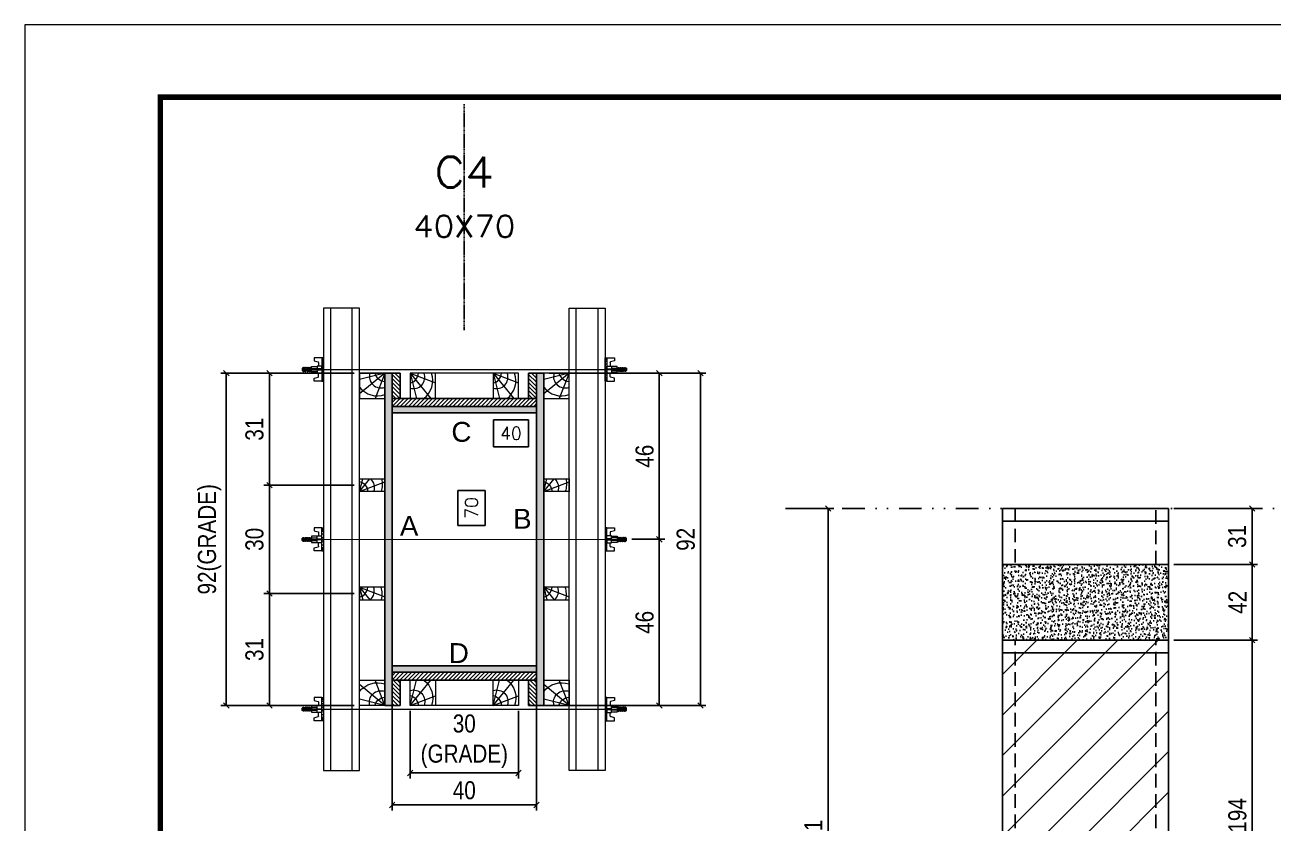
# Model space of a CAD drawing. Extents: x 2949 to 9203, y -16089 to 12527.
# Drawn here: x 6119 to 6810, y 2896 to 3338 of the extents above; entities that cross this region are included whole.
import ezdxf
from ezdxf.enums import TextEntityAlignment as Align

# ---------------------------------------------------------------- set-up
doc = ezdxf.new("R2010")
doc.units = 0
for name, pattern in [('DASHED', [0.75, 0.5, -0.25]), ('DIVIDE2', [0.625, 0.25, -0.125, 0, -0.125, 0, -0.125]), ('HIDDEN', [0.375, 0.25, -0.125])]:
    doc.linetypes.add(name, pattern=pattern)
for name, color, linetype in [('CHAPA', 1, 'Continuous'), ('COTA', 241, 'Continuous'), ('cotas', 4, 'Continuous'), ('MEIO_PONT', 93, 'Continuous'), ('Nível', 160, 'Continuous'), ('Painéis', 200, 'Continuous'), ('SARR_2.2x7', 40, 'Continuous'), ('SARRAFO', 251, 'Continuous'), ('Sarrafo de Pressão', 42, 'HIDDEN'), ('Texto de Titulo', 7, 'Continuous'), ('Texto Qtd Sarr', 242, 'Continuous'), ('TEXTO_GERAL', 7, 'Continuous')]:
    doc.layers.add(name, color=color, linetype=linetype)
for name, color, linetype, lineweight in [('Folhas', 255, 'Continuous', 9), ('Hachura', 251, 'Continuous', 9), ('Madeira', 126, 'Continuous', 18), ('Perfil Metálico', 224, 'Continuous', 18), ('SARRAFO DE PRESSAO', 251, 'DASHED', 9), ('Texto Seção', 7, 'Continuous', 15)]:
    doc.layers.add(name, color=color, linetype=linetype, lineweight=lineweight)
doc.styles.add('ARIAL', font='arial.ttf')
doc.styles.add('COTA TECNICA', font='techl___.ttf', dxfattribs={"height": 10})
doc.styles.add('COTA TECNICA 2X', font='techl___.ttf', dxfattribs={"height": 10})
doc.styles.add('COTA TECNICA-50', font='techl___.ttf', dxfattribs={"height": 10})
doc.styles.add('ROMANS', font='romans.shx')
doc.dimstyles.new('COTA PAINEL-50', dxfattribs={"dimtxt": 10, "dimasz": 3, "dimexe": 3, "dimexo": 3, "dimgap": 3, "dimtad": 1, "dimdec": 1, "dimzin": 12, "dimdsep": 46, "dimtxsty": 'COTA TECNICA-50', "dimblk1": 'OBLIQUE', "dimblk2": 'OBLIQUE', "dimsah": 1, "dimcen": 0.9, "dimclrd": 4, "dimclre": 4, "dimclrt": 240, "dimadec": 1, "dimazin": 3, "dimtfac": 1, "dimtdec": 1, "dimtmove": 0, "dimatfit": 3, "dimfxl": 1, "dimtolj": 1, "dimtzin": 12, "dimarcsym": 0})
doc.dimstyles.new('PAINEL', dxfattribs={"dimtxt": 10, "dimasz": 3, "dimexe": 3, "dimexo": 3, "dimgap": 3, "dimtad": 1, "dimdec": 1, "dimzin": 12, "dimdsep": 46, "dimtxsty": 'COTA TECNICA', "dimblk1": 'OBLIQUE', "dimblk2": 'OBLIQUE', "dimsah": 1, "dimcen": 0.9, "dimclrd": 4, "dimclre": 4, "dimclrt": 240, "dimadec": 1, "dimazin": 3, "dimtfac": 1, "dimtdec": 1, "dimtmove": 0, "dimatfit": 3, "dimfxl": 1, "dimtolj": 1, "dimtzin": 12, "dimarcsym": 0})
doc.dimstyles.new('SECAO PILAR', dxfattribs={"dimtxt": 10, "dimasz": 3, "dimexe": 3, "dimexo": 3, "dimgap": 3, "dimtad": 1, "dimdec": 1, "dimlfac": 0.5, "dimzin": 12, "dimdsep": 46, "dimtxsty": 'COTA TECNICA 2X', "dimblk1": 'OBLIQUE', "dimblk2": 'OBLIQUE', "dimsah": 1, "dimcen": 0.9, "dimclrd": 256, "dimclre": 256, "dimclrt": 256, "dimadec": 1, "dimazin": 3, "dimtfac": 1, "dimtdec": 1, "dimtmove": 0, "dimatfit": 3, "dimfxl": 1, "dimtolj": 1, "dimtzin": 12, "dimarcsym": 0})
doc.dimstyles.new('SECÇÃO 2', dxfattribs={"dimtxt": 7, "dimasz": 6, "dimexe": 0.18, "dimexo": 2, "dimgap": -4, "dimtad": 3, "dimdec": 1, "dimlfac": 0.5, "dimzin": 12, "dimdsep": 46, "dimtxsty": 'ROMANS', "dimblk": 'ARCHTICK', "dimcen": 0.09, "dimse1": 1, "dimse2": 1, "dimsd1": 1, "dimsd2": 1, "dimclrd": 180, "dimclre": 5, "dimclrt": 1, "dimadec": 0, "dimazin": 3, "dimtfac": 1, "dimtdec": 1, "dimtofl": 0, "dimtmove": 0, "dimatfit": 3, "dimldrblk": 'ARCHTICK', "dimfxl": 1, "dimtolj": 1, "dimtzin": 0, "dimarcsym": 0})

# ---------------------------------------------------------------- blocks, each defined once
blk = doc.blocks.new('9999999999')
at = {"layer": 'Folhas'}
blk.add_lwpolyline([(98138.98, 34190.21), (99623.98, 34190.21), (99623.98, 35240.21), (98138.98, 35240.21)], close=True, dxfattribs=at)
at = {"layer": 'Folhas', "color": 30, "const_width": 3}
blk.add_lwpolyline([(98213.98, 34230.21), (99583.98, 34230.21), (99583.98, 35200.21), (98213.98, 35200.21)], close=True, dxfattribs=at)
blk = doc.blocks.new('*D1222')
at = {"layer": 'COTA', "color": 180, "lineweight": -2, "transparency": 16777216}
for p, q in [((6373.84, 3080.35), (6358.84, 3080.35)), ((6358.84, 3080.35), (6358.84, 3061.01)), ((6373.84, 3061.01), (6373.84, 3080.35)), ((6358.84, 3061.01), (6373.84, 3061.01))]:
    blk.add_line(p, q, dxfattribs=at)
at = {"layer": 'Defpoints', "color": 0, "transparency": 16777216}
for p in [(6322.33, 3123.31), (6322.33, 2983.31), (6377.84, 2983.31)]:
    blk.add_point(p, dxfattribs=at)
at = {"layer": 'COTA', "color": 1, "transparency": 16777216, "insert": (6366.34, 3070.68), "char_height": 7, "attachment_point": 5, "rotation": 90, "style": 'ROMANS'}
blk.add_mtext('\\A1;70', dxfattribs=at)
blk = doc.blocks.new('_ArchTick')
at = {"color": 0, "linetype": 'ByBlock', "const_width": 0.15}
blk.add_lwpolyline([(-0.5, -0.5), (0.5, 0.5)], dxfattribs=at)
blk = doc.blocks.new('_Oblique')
at = {"color": 0, "linetype": 'ByBlock', "lineweight": -2}
blk.add_line((-0.5, -0.5), (0.5, 0.5), dxfattribs=at)
blk = doc.blocks.new('*D1223')
at = {"layer": 'COTA', "lineweight": -2, "transparency": 16777216}
for p, q in [((6409.33, 3145.31), (6496.1, 3145.31)), ((6493.1, 3145.31), (6493.1, 2961.31)), ((6409.33, 2961.31), (6496.1, 2961.31))]:
    blk.add_line(p, q, dxfattribs=at)
at = {"layer": 'Defpoints', "color": 0, "transparency": 16777216}
for p in [(6406.33, 3145.31), (6406.33, 2961.31), (6493.1, 2961.31)]:
    blk.add_point(p, dxfattribs=at)
at = {"layer": 'COTA', "lineweight": -2, "transparency": 16777216, "xscale": 3, "yscale": 3, "zscale": 3}
for p, rotation in [((6493.1, 3145.31), 90), ((6493.1, 2961.31), 270)]:
    blk.add_blockref('_Oblique', p, dxfattribs=dict(at, rotation=rotation))
at = {"layer": 'COTA', "transparency": 16777216, "insert": (6485.02, 3053.31), "char_height": 10, "attachment_point": 5, "rotation": 90, "style": 'COTA TECNICA 2X'}
blk.add_mtext('\\A1;92', dxfattribs=at)
blk = doc.blocks.new('*D1224')
at = {"layer": 'COTA', "lineweight": -2, "transparency": 16777216}
for p, q in [((6443.33, 3145.31), (6473.33, 3145.31)), ((6470.33, 3145.31), (6470.33, 3053.31)), ((6455.13, 3053.31), (6473.33, 3053.31))]:
    blk.add_line(p, q, dxfattribs=at)
at = {"layer": 'Defpoints', "color": 0, "transparency": 16777216}
for p in [(6440.33, 3145.31), (6452.13, 3053.31), (6470.33, 3053.31)]:
    blk.add_point(p, dxfattribs=at)
at = {"layer": 'COTA', "lineweight": -2, "transparency": 16777216, "xscale": 3, "yscale": 3, "zscale": 3}
for p, rotation in [((6470.33, 3145.31), 90), ((6470.33, 3053.31), 270)]:
    blk.add_blockref('_Oblique', p, dxfattribs=dict(at, rotation=rotation))
at = {"layer": 'COTA', "transparency": 16777216, "insert": (6462.23, 3099.31), "char_height": 10, "attachment_point": 5, "rotation": 90, "style": 'COTA TECNICA 2X'}
blk.add_mtext('\\A1;46', dxfattribs=at)
blk = doc.blocks.new('*D1225')
at = {"layer": 'COTA', "lineweight": -2, "transparency": 16777216}
for p, q in [((6455.13, 3053.31), (6473.33, 3053.31)), ((6470.33, 2961.31), (6470.33, 3053.31)), ((6443.33, 2961.31), (6473.33, 2961.31))]:
    blk.add_line(p, q, dxfattribs=at)
at = {"layer": 'Defpoints', "color": 0, "transparency": 16777216}
for p in [(6452.13, 3053.31), (6470.33, 3053.31), (6440.33, 2961.31)]:
    blk.add_point(p, dxfattribs=at)
at = {"layer": 'COTA', "lineweight": -2, "transparency": 16777216, "xscale": 3, "yscale": 3, "zscale": 3}
for p, rotation in [((6470.33, 3053.31), 90), ((6470.33, 2961.31), 270)]:
    blk.add_blockref('_Oblique', p, dxfattribs=dict(at, rotation=rotation))
at = {"layer": 'COTA', "transparency": 16777216, "insert": (6462.23, 3007.31), "char_height": 10, "attachment_point": 5, "rotation": 90, "style": 'COTA TECNICA 2X'}
blk.add_mtext('\\A1;46', dxfattribs=at)
blk = doc.blocks.new('*D1226')
at = {"layer": 'COTA', "color": 180, "lineweight": -2, "transparency": 16777216}
for p, q in [((6397.83, 3119.52), (6378.5, 3119.52)), ((6378.5, 3119.52), (6378.5, 3104.52)), ((6397.83, 3104.52), (6397.83, 3119.52)), ((6378.5, 3104.52), (6397.83, 3104.52))]:
    blk.add_line(p, q, dxfattribs=at)
at = {"layer": 'Defpoints', "color": 0, "transparency": 16777216}
for p in [(6322.33, 3123.31), (6402.33, 3123.31), (6402.33, 3100.52)]:
    blk.add_point(p, dxfattribs=at)
at = {"layer": 'COTA', "color": 1, "transparency": 16777216, "insert": (6388.16, 3112.02), "char_height": 7, "attachment_point": 5, "style": 'ROMANS'}
blk.add_mtext('\\A1;40', dxfattribs=at)
blk = doc.blocks.new('titulo1')
at = {"layer": 'Defpoints', "color": 252, "linetype": 'HIDDEN', "ltscale": 2}
blk.add_line((0, 0), (0, 125), dxfattribs=at)
at = {"layer": 'Defpoints', "style": 'ROMANS', "oblique": 15}
blk.add_attdef('FOLHA', text='', height=10, dxfattribs=at).set_placement((0, 15.58), align=Align.MIDDLE_CENTER)
at = {"layer": 'Texto Qtd Sarr', "color": 3, "style": 'ROMANS', "oblique": 15}
for tag, height, p in [('TITULO', 17, (0, 71.45)), ('SEÇÃO', 12, (0, 41.55))]:
    blk.add_attdef(tag, text='', height=height, dxfattribs=at).set_placement(p, align=Align.MIDDLE_CENTER)
blk = doc.blocks.new('PONTALETE')
at = {"layer": 'Madeira'}
for q in [(2.71, 7), (7, 5.76), (7, 1.74)]:
    blk.add_line((0, 0), q, dxfattribs=at)
blk.add_lwpolyline([(0, 0), (7, 0), (7, 7), (0, 7)], close=True, dxfattribs=at)
for centre, radius, start, end in [((2.04, 0.06), 6.23, 37.2818, 109.0913), ((1.09, 0.9), 3.19, 343.603, 109.9847), ((-0.21, -0.78), 3.09, 14.6322, 86.0383)]:
    blk.add_arc(centre, radius, start, end, dxfattribs=at)
blk = doc.blocks.new('*D1227')
at = {"layer": 'COTA', "lineweight": -2, "transparency": 16777216}
for p, q in [((6301.33, 3145.31), (6227.55, 3145.31)), ((6230.55, 3145.31), (6230.55, 2961.31)), ((6301.33, 2961.31), (6227.55, 2961.31))]:
    blk.add_line(p, q, dxfattribs=at)
at = {"layer": 'Defpoints', "color": 0, "transparency": 16777216}
for p in [(6304.33, 3145.31), (6230.55, 2961.31), (6304.33, 2961.31)]:
    blk.add_point(p, dxfattribs=at)
at = {"layer": 'COTA', "lineweight": -2, "transparency": 16777216, "xscale": 3, "yscale": 3, "zscale": 3}
for p, rotation in [((6230.55, 3145.31), 90), ((6230.55, 2961.31), 270)]:
    blk.add_blockref('_Oblique', p, dxfattribs=dict(at, rotation=rotation))
at = {"layer": 'COTA', "transparency": 16777216, "insert": (6221.33, 3053.31), "char_height": 10, "attachment_point": 5, "rotation": 90, "style": 'COTA TECNICA 2X'}
blk.add_mtext('\\A1;92(GRADE)', dxfattribs=at)
blk = doc.blocks.new('MEIO PONTALETE')
at = {"layer": 'Madeira'}
for q in [(2.71, 7), (3.5, 2.88), (3.5, 0.87)]:
    blk.add_line((0, 0), q, dxfattribs=at)
blk.add_lwpolyline([(0, 0), (3.5, 0), (3.5, 7), (0, 7)], close=True, dxfattribs=at)
for centre, radius, start, end in [((2.04, 0.06), 6.23, 76.4499, 109.0913), ((1.09, 0.9), 3.19, 40.9063, 109.9847), ((-0.21, -0.78), 3.09, 14.6322, 86.0383)]:
    blk.add_arc(centre, radius, start, end, dxfattribs=at)
blk = doc.blocks.new('*D1228')
at = {"layer": 'COTA', "lineweight": -2, "transparency": 16777216}
for p, q in [((6301.33, 3023.31), (6251.39, 3023.31)), ((6254.39, 3023.31), (6254.39, 2961.31)), ((6301.33, 2961.31), (6251.39, 2961.31))]:
    blk.add_line(p, q, dxfattribs=at)
at = {"layer": 'Defpoints', "color": 0, "transparency": 16777216}
for p in [(6304.33, 3023.31), (6254.39, 2961.31), (6304.33, 2961.31)]:
    blk.add_point(p, dxfattribs=at)
at = {"layer": 'COTA', "lineweight": -2, "transparency": 16777216, "xscale": 3, "yscale": 3, "zscale": 3}
for p, rotation in [((6254.39, 3023.31), 90), ((6254.39, 2961.31), 270)]:
    blk.add_blockref('_Oblique', p, dxfattribs=dict(at, rotation=rotation))
at = {"layer": 'COTA', "transparency": 16777216, "insert": (6246.17, 2992.31), "char_height": 10, "attachment_point": 5, "rotation": 90, "style": 'COTA TECNICA 2X'}
blk.add_mtext('\\A1;31', dxfattribs=at)
blk = doc.blocks.new('C')
at = {"layer": 'Hachura', "color": 0}
for p, q in [((0, 3.22), (0, -3.22)), ((0.45, 3.22), (0, 3.22)), ((0.46, 3.16), (0, 3.16)), ((0.46, 3.05), (0, 3.05)), ((0.46, 2.88), (0, 2.88)), ((0, 2.75), (0, -1.16)), ((0.46, 2.65), (0, 2.65)), ((0.46, 2.23), (0, 2.23)), ((0.46, 1.51), (0, 1.51)), ((0.39, 0.49), (0.17, 0.49)), ((0.45, -3.23), (0.45, 3.22)), ((0.45, 3.22), (2.58, 3.22)), ((1.74, 0.97), (0.45, 0.97)), ((1.45, 0.1), (0.45, 0.1)), ((1.35, 1.94), (1.35, 0.96)), ((2.58, 2.39), (1.47, 2.09)), ((1.74, -0.97), (1.74, 0.97)), ((1.74, 0.97), (1.74, 0.84)), ((1.74, 0.97), (1.74, 0.84)), ((1.74, 0.84), (3.35, 0.84)), ((3.35, 0.45), (1.74, 0.45)), ((2.58, 3.22), (2.58, 2.39)), ((3.32, 0.84), (3.32, -0.84)), ((3.35, 0.84), (3.35, -0.84)), ((3.68, 0.45), (3.35, 0.45)), ((3.84, -0.52), (3.35, 0.45)), ((3.35, 0.06), (3.67, -0.57)), ((3.68, 0.45), (4.16, -0.52)), ((3.72, 0.5), (4.25, -0.57)), ((4.37, -0.55), (3.83, 0.53)), ((4.15, 0.45), (3.93, 0.45)), ((4.42, -0.52), (3.93, 0.45)), ((4.15, 0.45), (4.26, 0.45)), ((4.26, 0.45), (4.74, -0.52)), ((4.3, 0.5), (4.83, -0.57)), ((4.95, -0.55), (4.41, 0.53)), ((4.51, 0.45), (4.84, 0.45)), ((5, -0.52), (4.51, 0.45)), ((4.84, 0.45), (5.32, -0.52)), ((4.88, 0.5), (5.41, -0.57)), ((5.53, -0.55), (4.99, 0.53)), ((5.58, -0.52), (5.09, 0.45)), ((5.42, 0.45), (5.09, 0.45)), ((5.58, -0.52), (5.09, 0.45)), ((5.42, 0.45), (5.74, -0.19)), ((5.46, 0.5), (5.74, -0.07)), ((5.74, 0.19), (5.57, 0.53)), ((5.74, 0.32), (5.68, 0.45)), ((5.68, 0.45), (5.74, 0.45)), ((5.74, 0.45), (5.9, 0.29)), ((5.74, 0.45), (5.74, -0.52)), ((5.9, -0.36), (5.9, 0.29)), ((0.45, 0), (0, 0)), ((0.46, -1.52), (0, -1.52)), ((0.46, -2.23), (0, -2.23)), ((0.46, -2.65), (0, -2.65)), ((0.46, -2.88), (0, -2.88)), ((0.46, -3.05), (0, -3.05)), ((0.46, -3.16), (0, -3.16)), ((0, -3.22), (2.57, -3.22)), ((0.08, -0.48), (0.29, -0.48)), ((0.29, -0.48), (0.4, -0.48)), ((0.45, 0), (0.45, -0.97)), ((0.45, -0.16), (1.45, -0.16)), ((0.45, -0.65), (0.45, -0.32)), ((0.45, -3.23), (0.45, -0.65)), ((0.45, -0.97), (1.74, -0.97)), ((1.35, -1.94), (1.35, -0.97)), ((2.58, -2.39), (1.47, -2.1)), ((3.35, -0.32), (1.74, -0.32)), ((3.35, -0.84), (1.74, -0.84)), ((2.58, -3.23), (2.58, -2.39)), ((3.35, -0.07), (3.58, -0.52)), ((3.35, -0.52), (3.58, -0.52)), ((3.84, -0.52), (4.16, -0.52)), ((4.42, -0.52), (4.74, -0.52)), ((4.63, -0.52), (4.74, -0.52)), ((5, -0.52), (5.32, -0.52)), ((5.58, -0.52), (5.74, -0.52)), ((5.74, -0.52), (5.9, -0.36)), ((5.74, -0.52), (5.74, -0.52))]:
    blk.add_line(p, q, dxfattribs=at)
for centre, radius, start, end in [((1.52, 1.94), 0.161, 104.7436, 180), ((1.44, -0.03), 0.129, 272.695, 87.305), ((3.81, 0.39), 0.143, 25.5688, 154.4312), ((4.39, 0.39), 0.143, 25.5688, 154.4312), ((4.97, 0.39), 0.143, 25.5688, 154.4312), ((5.55, 0.39), 0.143, 25.5688, 154.4312), ((0.17, -0.37), 0.174, 221.744, 317.8592), ((1.52, -1.94), 0.161, 180, 255.2564), ((3.71, -0.4), 0.174, 222.1408, 318.256), ((4.29, -0.4), 0.174, 222.1408, 318.256), ((4.87, -0.4), 0.174, 222.1408, 318.256), ((5.45, -0.4), 0.174, 222.1408, 318.256), ((5.61, -0.4), 0.174, 317.8592, 318.256)]:
    blk.add_arc(centre, radius, start, end, dxfattribs=at)
blk = doc.blocks.new('*D1229')
at = {"layer": 'COTA', "lineweight": -2, "transparency": 16777216}
for p, q in [((6301.33, 3145.31), (6251.39, 3145.31)), ((6254.39, 3145.31), (6254.39, 3083.31)), ((6301.33, 3083.31), (6251.39, 3083.31))]:
    blk.add_line(p, q, dxfattribs=at)
at = {"layer": 'Defpoints', "color": 0, "transparency": 16777216}
for p in [(6304.33, 3145.31), (6254.39, 3083.31), (6304.33, 3083.31)]:
    blk.add_point(p, dxfattribs=at)
at = {"layer": 'COTA', "lineweight": -2, "transparency": 16777216, "xscale": 3, "yscale": 3, "zscale": 3}
for p, rotation in [((6254.39, 3145.31), 90), ((6254.39, 3083.31), 270)]:
    blk.add_blockref('_Oblique', p, dxfattribs=dict(at, rotation=rotation))
at = {"layer": 'COTA', "transparency": 16777216, "insert": (6246.17, 3114.31), "char_height": 10, "attachment_point": 5, "rotation": 90, "style": 'COTA TECNICA 2X'}
blk.add_mtext('\\A1;31', dxfattribs=at)
blk = doc.blocks.new('*D1230')
at = {"layer": 'COTA', "lineweight": -2, "transparency": 16777216}
for p, q in [((6301.33, 3083.31), (6251.39, 3083.31)), ((6254.39, 3083.31), (6254.39, 3023.31)), ((6301.33, 3023.31), (6251.39, 3023.31))]:
    blk.add_line(p, q, dxfattribs=at)
at = {"layer": 'Defpoints', "color": 0, "transparency": 16777216}
for p in [(6304.33, 3083.31), (6254.39, 3023.31), (6304.33, 3023.31)]:
    blk.add_point(p, dxfattribs=at)
at = {"layer": 'COTA', "lineweight": -2, "transparency": 16777216, "xscale": 3, "yscale": 3, "zscale": 3}
for p, rotation in [((6254.39, 3083.31), 90), ((6254.39, 3023.31), 270)]:
    blk.add_blockref('_Oblique', p, dxfattribs=dict(at, rotation=rotation))
at = {"layer": 'COTA', "transparency": 16777216, "insert": (6246.17, 3053.31), "char_height": 10, "attachment_point": 5, "rotation": 90, "style": 'COTA TECNICA 2X'}
blk.add_mtext('\\A1;30', dxfattribs=at)
blk = doc.blocks.new('*D1231')
at = {"layer": 'cotas', "color": 4, "linetype": 'ByBlock', "lineweight": -2, "transparency": 16777216}
for p, q in [((6543.19, 3070.42), (6566.91, 3070.42)), ((6563.91, 3070.42), (6563.91, 2679.42)), ((6543.19, 2679.42), (6566.91, 2679.42))]:
    blk.add_line(p, q, dxfattribs=at)
at = {"layer": 'Defpoints', "color": 0, "linetype": 'ByBlock', "transparency": 16777216}
for p in [(6540.19, 3070.42), (6540.19, 2679.42), (6563.91, 2679.42)]:
    blk.add_point(p, dxfattribs=at)
at = {"layer": 'cotas', "color": 4, "linetype": 'ByBlock', "lineweight": -2, "transparency": 16777216, "xscale": 3, "yscale": 3, "zscale": 3}
for p, rotation in [((6563.91, 3070.42), 90), ((6563.91, 2679.42), 270)]:
    blk.add_blockref('_Oblique', p, dxfattribs=dict(at, rotation=rotation))
at = {"layer": 'cotas', "color": 240, "linetype": 'ByBlock', "transparency": 16777216, "insert": (6555.66, 2888.52), "char_height": 10, "attachment_point": 5, "rotation": 90, "style": 'COTA TECNICA'}
blk.add_mtext('\\A1;391', dxfattribs=at)
blk = doc.blocks.new('*D1206')
at = {"layer": 'COTA', "color": 4, "linetype": 'ByBlock', "lineweight": -2, "transparency": 16777216}
for p, q in [((6755.36, 2997.42), (6801.6, 2997.42)), ((6798.6, 2803.42), (6798.6, 2997.42)), ((6755.36, 2803.42), (6801.6, 2803.42))]:
    blk.add_line(p, q, dxfattribs=at)
at = {"layer": 'Defpoints', "color": 0, "linetype": 'ByBlock', "transparency": 16777216}
for p in [(6752.36, 2997.42), (6798.6, 2997.42), (6752.36, 2803.42)]:
    blk.add_point(p, dxfattribs=at)
at = {"layer": 'COTA', "color": 4, "linetype": 'ByBlock', "lineweight": -2, "transparency": 16777216, "xscale": 3, "yscale": 3, "zscale": 3}
for p, rotation in [((6798.6, 2997.42), 90), ((6798.6, 2803.42), 270)]:
    blk.add_blockref('_Oblique', p, dxfattribs=dict(at, rotation=rotation))
at = {"layer": 'COTA', "color": 240, "linetype": 'ByBlock', "transparency": 16777216, "insert": (6790.5, 2900.42), "char_height": 10, "attachment_point": 5, "rotation": 90, "style": 'COTA TECNICA'}
blk.add_mtext('\\A1;194', dxfattribs=at)
blk = doc.blocks.new('*D1207')
at = {"layer": 'COTA', "color": 4, "linetype": 'ByBlock', "lineweight": -2, "transparency": 16777216}
for p, q in [((6755.36, 3039.42), (6801.6, 3039.42)), ((6798.6, 3039.42), (6798.6, 2997.42)), ((6755.36, 2997.42), (6801.6, 2997.42))]:
    blk.add_line(p, q, dxfattribs=at)
at = {"layer": 'Defpoints', "color": 0, "linetype": 'ByBlock', "transparency": 16777216}
for p in [(6752.36, 3039.42), (6752.36, 2997.42), (6798.6, 2997.42)]:
    blk.add_point(p, dxfattribs=at)
at = {"layer": 'COTA', "color": 4, "linetype": 'ByBlock', "lineweight": -2, "transparency": 16777216, "xscale": 3, "yscale": 3, "zscale": 3}
for p, rotation in [((6798.6, 3039.42), 90), ((6798.6, 2997.42), 270)]:
    blk.add_blockref('_Oblique', p, dxfattribs=dict(at, rotation=rotation))
at = {"layer": 'COTA', "color": 240, "linetype": 'ByBlock', "transparency": 16777216, "insert": (6790.53, 3018.42), "char_height": 10, "attachment_point": 5, "rotation": 90, "style": 'COTA TECNICA'}
blk.add_mtext('\\A1;42', dxfattribs=at)
blk = doc.blocks.new('*D1201')
at = {"layer": 'COTA', "lineweight": -2, "transparency": 16777216}
for p, q in [((6322.33, 2976.71), (6322.33, 2903.2)), ((6402.33, 2976.71), (6402.33, 2903.2)), ((6322.33, 2906.2), (6402.33, 2906.2))]:
    blk.add_line(p, q, dxfattribs=at)
at = {"layer": 'Defpoints', "color": 0, "transparency": 16777216}
for p in [(6322.33, 2979.71), (6402.33, 2979.71), (6402.33, 2906.2)]:
    blk.add_point(p, dxfattribs=at)
at = {"layer": 'COTA', "lineweight": -2, "transparency": 16777216, "xscale": 3, "yscale": 3, "zscale": 3, "rotation": 180}
blk.add_blockref('_Oblique', (6322.33, 2906.2), dxfattribs=at)
at = {"layer": 'COTA', "lineweight": -2, "transparency": 16777216, "xscale": 3, "yscale": 3, "zscale": 3}
blk.add_blockref('_Oblique', (6402.33, 2906.2), dxfattribs=at)
at = {"layer": 'COTA', "transparency": 16777216, "insert": (6362.33, 2914.3), "char_height": 10, "attachment_point": 5, "style": 'COTA TECNICA 2X'}
blk.add_mtext('\\A1;40', dxfattribs=at)
blk = doc.blocks.new('*D1202')
at = {"layer": 'COTA', "lineweight": -2, "transparency": 16777216}
for p, q in [((6332.33, 2958.31), (6332.33, 2920.93)), ((6392.33, 2958.31), (6392.33, 2920.93)), ((6332.33, 2923.93), (6392.33, 2923.93))]:
    blk.add_line(p, q, dxfattribs=at)
at = {"layer": 'Defpoints', "color": 0, "transparency": 16777216}
for p in [(6332.33, 2961.31), (6392.33, 2961.31), (6392.33, 2923.93)]:
    blk.add_point(p, dxfattribs=at)
at = {"layer": 'COTA', "lineweight": -2, "transparency": 16777216, "xscale": 3, "yscale": 3, "zscale": 3, "rotation": 180}
blk.add_blockref('_Oblique', (6332.33, 2923.93), dxfattribs=at)
at = {"layer": 'COTA', "lineweight": -2, "transparency": 16777216, "xscale": 3, "yscale": 3, "zscale": 3}
blk.add_blockref('_Oblique', (6392.33, 2923.93), dxfattribs=at)
at = {"layer": 'COTA', "transparency": 16777216, "insert": (6362.33, 2941.48), "char_height": 10, "attachment_point": 5, "style": 'COTA TECNICA 2X'}
blk.add_mtext('\\A1;30\\P(GRADE)', dxfattribs=at)
blk = doc.blocks.new('*D3332')
at = {"layer": 'COTA', "color": 4, "lineweight": -2, "transparency": 16777216}
for p, q in [((6755.36, 3070.42), (6801.6, 3070.42)), ((6798.6, 3039.42), (6798.6, 3070.42)), ((6755.36, 3039.42), (6801.6, 3039.42))]:
    blk.add_line(p, q, dxfattribs=at)
at = {"layer": 'Defpoints', "color": 0, "transparency": 16777216}
for p in [(6752.36, 3070.42), (6798.6, 3070.42), (6752.36, 3039.42)]:
    blk.add_point(p, dxfattribs=at)
at = {"layer": 'COTA', "color": 4, "lineweight": -2, "transparency": 16777216, "xscale": 3, "yscale": 3, "zscale": 3}
for p, rotation in [((6798.6, 3070.42), 90), ((6798.6, 3039.42), 270)]:
    blk.add_blockref('_Oblique', p, dxfattribs=dict(at, rotation=rotation))
at = {"layer": 'COTA', "color": 240, "transparency": 16777216, "insert": (6790.38, 3054.92), "char_height": 10, "attachment_point": 5, "rotation": 90, "style": 'COTA TECNICA-50'}
blk.add_mtext('\\A1;31', dxfattribs=at)

msp = doc.modelspace()

# ---------------------------------------------------------------- hatches: boundary and pattern name
at = {"layer": 'COTA', "linetype": 'ByBlock'}
h = msp.add_hatch(dxfattribs=at)
h.set_pattern_fill('AR-CONC', color=256, scale=0.03)
h.set_pattern_definition([(50, (-122915.4665, -22690.4705), (5.46554007, -0.47817257), [0.5715, -6.2865]), (355, (-122915.4665, -22690.4705), (-1.05730264, 5.73170536), [0.4572, -5.02921753]), (100.4514447, (-122915.011, -22690.5104), (4.40823741, 5.25353256), [0.48570026, -5.34270734]), (46.1842, (-122915.4665, -22688.9465), (8.13237123, -1.26126984), [0.85725, -9.42975]), (96.6355576, (-122914.789, -22689.052), (7.122124, 7.42278374), [0.7285507, -8.01406824]), (351.184151, (-122915.4665, -22688.9465), (7.122124, 7.42278374), [0.685799, -7.54379196]), (21, (-122914.7045, -22689.3275), (4.54843174, -3.06795595), [0.5715, -6.2865]), (326, (-122914.7045, -22689.3275), (1.85406085, 5.52563898), [0.4572, -5.0292]), (71.451445, (-122914.3255, -22689.583), (6.40249258, 2.45768307), [0.48570026, -5.34269813]), (37.5, (-122915.4665, -22690.4705), (0.092658098, 2.536651166), [0, -4.96824, 0, -5.1054, 0, -5.04825]), (7.5, (-122915.4665, -22690.4705), (2.004589875, 3.005417245), [0, -2.91084, 0, -4.85394, 0, -1.92405]), (327.5, (-122917.1658, -22690.4705), (4.067717855, -0.17186232), [0, -1.905, 0, -5.9436, 0, -7.8867]), (317.5, (-122917.9278, -22690.4705), (4.44387544, 0.76279473), [0, -2.4765, 0, -3.94716, 0, -5.6007])])
h.paths.add_polyline_path([(6752.36, 2997.42), (6752.36, 3039.42), (6660.36, 3039.42), (6660.36, 2997.42)])
at = {"layer": 'Hachura'}
h = msp.add_hatch(color=256, dxfattribs=at)
h.dxf.hatch_style = 1
h.paths.add_polyline_path([(6322.33, 2961.31), (6318.33, 2961.31), (6318.33, 3145.31), (6322.33, 3145.31)])
h = msp.add_hatch(color=256, dxfattribs=at)
h.dxf.hatch_style = 1
h.paths.add_polyline_path([(6322.33, 2961.31), (6318.33, 2961.31), (6318.33, 3145.31), (6322.33, 3145.31)])
h = msp.add_hatch(dxfattribs=at)
h.set_pattern_fill('ANSI31', color=256, scale=0.5, angle=90, style=0)
h.set_pattern_definition([(135, (-16569.0793, 12269.2637), (-1.12253202, -1.12253202), [])])
h.paths.add_polyline_path([(6322.33, 3131.31), (6326.73, 3131.31), (6326.73, 3145.31), (6322.33, 3145.31)])
h = msp.add_hatch(dxfattribs=at)
h.set_pattern_fill('ANSI31', color=256, scale=0.5, angle=90, style=0)
h.set_pattern_definition([(135, (-16527.0793, 12269.2637), (-1.12253202, -1.12253202), [])])
h.paths.add_polyline_path([(6402.33, 3131.31), (6397.93, 3131.31), (6397.93, 3145.31), (6402.33, 3145.31)])
h = msp.add_hatch(color=256, dxfattribs=at)
h.dxf.hatch_style = 1
h.paths.add_polyline_path([(6402.33, 2961.31), (6406.33, 2961.31), (6406.33, 3145.31), (6402.33, 3145.31)])
h = msp.add_hatch(color=256, dxfattribs=at)
h.dxf.hatch_style = 1
h.paths.add_polyline_path([(6402.33, 2961.31), (6406.33, 2961.31), (6406.33, 3145.31), (6402.33, 3145.31)])
h = msp.add_hatch(dxfattribs=at)
h.set_pattern_fill('ANSI31', color=256, scale=0.5, style=0)
h.set_pattern_definition([(45, (15496.2807, 26056.32), (-1.12253202, 1.12253202), [])])
h.paths.add_polyline_path([(6402.33, 3126.91), (6402.33, 3131.31), (6322.33, 3131.31), (6322.33, 3126.91)])
h = msp.add_hatch(color=256, dxfattribs=at)
h.dxf.hatch_style = 1
h.paths.add_polyline_path([(6322.33, 3126.91), (6322.33, 3123.31), (6402.33, 3123.31), (6402.33, 3126.91)])
h = msp.add_hatch(color=256, dxfattribs=at)
h.dxf.hatch_style = 1
h.paths.add_polyline_path([(6322.33, 3126.91), (6322.33, 3123.31), (6402.33, 3123.31), (6402.33, 3126.91)])
h = msp.add_hatch(dxfattribs=at)
h.set_pattern_fill('ANSI31', color=256, scale=5)
h.paths.add_polyline_path([(6660.36, 2803.42), (6752.36, 2803.42), (6752.36, 2997.42), (6660.36, 2997.42)])
h = msp.add_hatch(color=256, dxfattribs=at)
h.dxf.hatch_style = 1
h.paths.add_polyline_path([(6322.33, 2983.31), (6322.33, 2979.71), (6402.33, 2979.71), (6402.33, 2983.31)])
h = msp.add_hatch(color=256, dxfattribs=at)
h.dxf.hatch_style = 1
h.paths.add_polyline_path([(6322.33, 2983.31), (6322.33, 2979.71), (6402.33, 2979.71), (6402.33, 2983.31)])
h = msp.add_hatch(dxfattribs=at)
h.set_pattern_fill('ANSI31', color=256, scale=0.5, style=0)
h.set_pattern_definition([(45, (15496.2807, 26082.32), (-1.12253202, 1.12253202), [])])
h.paths.add_polyline_path([(6402.33, 2979.71), (6402.33, 2975.31), (6322.33, 2975.31), (6322.33, 2979.71)])
h = msp.add_hatch(dxfattribs=at)
h.set_pattern_fill('ANSI31', color=256, scale=0.5, angle=90, style=0)
h.set_pattern_definition([(135, (-16569.0793, 12464.2637), (-1.12253202, -1.12253202), [])])
h.paths.add_polyline_path([(6322.33, 2975.31), (6326.73, 2975.31), (6326.73, 2961.31), (6322.33, 2961.31)])
h = msp.add_hatch(dxfattribs=at)
h.set_pattern_fill('ANSI31', color=256, scale=0.5, angle=90, style=0)
h.set_pattern_definition([(135, (-16527.0793, 12464.2637), (-1.12253202, -1.12253202), [])])
h.paths.add_polyline_path([(6402.33, 2975.31), (6397.93, 2975.31), (6397.93, 2961.31), (6402.33, 2961.31)])

# ---------------------------------------------------------------- linework, layer by layer
at = {"layer": 'CHAPA'}
for points in [[(6322.33, 2961.31), (6318.33, 2961.31), (6318.33, 3145.31), (6322.33, 3145.31)], [(6322.33, 2961.31), (6318.33, 2961.31), (6318.33, 3145.31), (6322.33, 3145.31)], [(6402.33, 2961.31), (6406.33, 2961.31), (6406.33, 3145.31), (6402.33, 3145.31)], [(6402.33, 2961.31), (6406.33, 2961.31), (6406.33, 3145.31), (6402.33, 3145.31)], [(6322.33, 3126.91), (6322.33, 3123.31), (6402.33, 3123.31), (6402.33, 3126.91)], [(6322.33, 3126.91), (6322.33, 3123.31), (6402.33, 3123.31), (6402.33, 3126.91)], [(6322.33, 2983.31), (6322.33, 2979.71), (6402.33, 2979.71), (6402.33, 2983.31)], [(6322.33, 2983.31), (6322.33, 2979.71), (6402.33, 2979.71), (6402.33, 2983.31)]]:
    msp.add_lwpolyline(points, close=True, dxfattribs=at)
at = {"layer": 'COTA', "linetype": 'ByBlock'}
msp.add_lwpolyline([(6660.36, 2997.42), (6752.36, 2997.42), (6752.36, 3039.42), (6660.36, 3039.42)], close=True, dxfattribs=at)
at = {"layer": 'Hachura'}
for p, q in [((6273.53, 3147.31), (6447.33, 3147.32)), ((6273.53, 3053.31), (6447.33, 3053.3)), ((6273.53, 2959.31), (6447.33, 2959.3))]:
    msp.add_line(p, q, dxfattribs=at)
at = {"layer": 'Madeira'}
for points in [[(6318.33, 2961.31), (6304.33, 2961.31), (6304.33, 3145.31), (6318.33, 3145.31)], [(6332.33, 3145.31), (6332.33, 3131.31), (6392.33, 3131.31), (6392.33, 3145.31)], [(6406.33, 2961.31), (6420.33, 2961.31), (6420.33, 3145.31), (6406.33, 3145.31)], [(6332.33, 2961.31), (6332.33, 2975.31), (6392.33, 2975.31), (6392.33, 2961.31)]]:
    msp.add_lwpolyline(points, close=True, dxfattribs=at)
at = {"layer": 'Nível', "color": 4, "linetype": 'DIVIDE2', "ltscale": 50}
msp.add_line((6540.19, 3070.42), (7550.53, 3070.42), dxfattribs=at)
at = {"layer": 'Painéis'}
for p, q in [((6752.36, 3070.42), (6660.36, 3070.42)), ((6660.36, 3070.42), (6660.36, 3039.42)), ((6752.36, 3039.42), (6752.36, 3070.42)), ((6660.36, 3039.42), (6752.36, 3039.42)), ((6752.36, 2997.42), (6660.36, 2997.42))]:
    msp.add_line(p, q, dxfattribs=at)
for points in [[(6402.33, 3123.31), (6322.33, 3123.31), (6322.33, 2983.31), (6402.33, 2983.31)], [(6660.36, 2803.42), (6752.36, 2803.42), (6752.36, 2997.42), (6660.36, 2997.42)]]:
    msp.add_lwpolyline(points, close=True, dxfattribs=at)
at = {"layer": 'Perfil Metálico'}
for points in [[(6284.33, 2925.31), (6304.33, 2925.31), (6304.33, 3181.31), (6284.33, 3181.31)], [(6300.33, 3181.31), (6288.33, 3181.31), (6288.33, 2925.31), (6300.33, 2925.31)], [(6440.33, 2925.31), (6420.33, 2925.31), (6420.33, 3181.31), (6440.33, 3181.31)], [(6424.33, 3181.31), (6436.33, 3181.31), (6436.33, 2925.31), (6424.33, 2925.31)]]:
    msp.add_lwpolyline(points, close=True, dxfattribs=at)
at = {"layer": 'SARR_2.2x7'}
for p, q in [((6752.36, 3063.42), (6660.36, 3063.42)), ((6660.36, 2990.42), (6752.36, 2990.42))]:
    msp.add_line(p, q, dxfattribs=at)
at = {"layer": 'SARRAFO'}
for points in [[(6326.73, 3145.31), (6326.73, 3131.31), (6322.33, 3131.31), (6322.33, 3145.31)], [(6397.93, 3145.31), (6397.93, 3131.31), (6402.33, 3131.31), (6402.33, 3145.31)], [(6322.33, 3131.31), (6402.33, 3131.31), (6402.33, 3126.91), (6322.33, 3126.91)], [(6322.33, 2975.31), (6402.33, 2975.31), (6402.33, 2979.71), (6322.33, 2979.71)], [(6326.73, 2961.31), (6326.73, 2975.31), (6322.33, 2975.31), (6322.33, 2961.31)], [(6397.93, 2961.31), (6397.93, 2975.31), (6402.33, 2975.31), (6402.33, 2961.31)]]:
    msp.add_lwpolyline(points, close=True, dxfattribs=at)
at = {"layer": 'Sarrafo de Pressão', "ltscale": 30}
for p, q in [((6667.36, 3070.42), (6667.36, 3039.42)), ((6745.36, 3039.42), (6745.36, 3070.42)), ((6667.36, 2803.42), (6667.36, 2997.42)), ((6745.36, 2803.42), (6745.36, 2997.42))]:
    msp.add_line(p, q, dxfattribs=at)

# ---------------------------------------------------------------- block references
at = {"layer": 'Hachura', "linetype": 'Continuous', "yscale": 2, "zscale": 2, "rotation": 180}
for p, xscale in [((6284.33, 3147.31), 2), ((6440.33, 3147.31), -2)]:
    msp.add_blockref('C', p, dxfattribs=dict(at, xscale=xscale))
at = {"layer": 'Hachura', "linetype": 'Continuous', "yscale": 2, "zscale": 2}
for p, xscale in [((6284.33, 3053.31), -2), ((6440.33, 3053.31), 2), ((6284.33, 2959.31), -2), ((6440.33, 2959.31), 2)]:
    msp.add_blockref('C', p, dxfattribs=dict(at, xscale=xscale))
at = {"layer": 'MEIO_PONT'}
for name, p, xscale, yscale, zscale, rotation in [('PONTALETE', (6318.33, 3145.31), 2, 2, 2, 180), ('PONTALETE', (6332.33, 3145.31), 2, 2, 2, 270), ('PONTALETE', (6378.33, 3145.31), 2, 2, 2, 270), ('PONTALETE', (6420.33, 3145.31), 2, 2, 2, 180), ('MEIO PONTALETE', (6304.33, 3079.81), -1.999999997962732, 1.999999997962732, 1.999999997962732, 270), ('MEIO PONTALETE', (6406.33, 3079.81), -1.999999997962732, 1.999999997962732, 1.999999997962732, 270), ('MEIO PONTALETE', (6304.33, 3026.81), 1.999999997962732, 1.999999997962732, 1.999999997962732, 270), ('MEIO PONTALETE', (6406.33, 3026.81), 1.999999997962732, 1.999999997962732, 1.999999997962732, 270), ('PONTALETE', (6332.33, 2961.31), -2, 2, 2, 270), ('PONTALETE', (6378.33, 2961.31), -2, 2, 2, 270)]:
    msp.add_blockref(name, p, dxfattribs=dict(at, xscale=xscale, yscale=yscale, zscale=zscale, rotation=rotation))
at = {"layer": 'MEIO_PONT', "xscale": -2, "yscale": 2, "zscale": 2}
for p in [(6318.33, 2961.31), (6420.33, 2961.31)]:
    msp.add_blockref('PONTALETE', p, dxfattribs=at)
at = {"layer": 'SARRAFO DE PRESSAO', "color": 6, "linetype": 'ByBlock'}
msp.add_blockref('9999999999', (-92019.94, -31902.07), dxfattribs=at)
at = {"layer": 'Texto Seção'}
ref = msp.add_blockref('titulo1', (6362.33, 3169.19), dxfattribs=at)
ref.add_attrib('TITULO', 'C4', dxfattribs={"layer": 'Texto de Titulo', "color": 7, "height": 17, "style": 'ROMANS', "width": 1.1}).set_placement((6362.33, 3256.69), align=Align.MIDDLE_CENTER)
ref.add_attrib('SEÇÃO', '40X70', dxfattribs={"layer": 'Texto de Titulo', "color": 7, "height": 12, "style": 'ROMANS', "width": 1.1}).set_placement((6362.33, 3226.69), align=Align.MIDDLE_CENTER)

# ---------------------------------------------------------------- texts
at = {"layer": 'TEXTO_GERAL', "style": 'ARIAL'}
for s, p in [('C', (6360.74, 3112.81)), ('B', (6394.5, 3064.67)), ('A', (6331.79, 3060.76)), ('D', (6359.33, 2990.31))]:
    msp.add_text(s, height=11, dxfattribs=at).set_placement(p, align=Align.MIDDLE_CENTER)

# ---------------------------------------------------------------- dimensions: what is measured, and where the dimension line sits
at = {"layer": 'COTA'}
dim = msp.add_linear_dim(base=(6230.55, 2961.31), p1=(6304.33, 3145.31), p2=(6304.33, 2961.31), angle=270, text='<>(GRADE)', dimstyle='SECAO PILAR', dxfattribs=at)
dim.commit()
dim.dimension.update_dxf_attribs({"geometry": '*D1227', "text_midpoint": (6221.33, 3053.31)})
for base, p1, p2, angle, dimstyle, picture, middle in [((6254.39, 3083.31), (6304.33, 3145.31), (6304.33, 3083.31), 270, 'SECAO PILAR', '*D1229', (6246.17, 3114.31)), ((6493.1, 2961.31), (6406.33, 3145.31), (6406.33, 2961.31), 270, 'SECAO PILAR', '*D1223', (6485.02, 3053.31)), ((6470.33, 3053.31), (6440.33, 3145.31), (6452.13, 3053.31), 270, 'SECAO PILAR', '*D1224', (6462.23, 3099.31)), ((6254.39, 3023.31), (6304.33, 3083.31), (6304.33, 3023.31), 270, 'SECAO PILAR', '*D1230', (6246.17, 3053.31)), ((6798.6, 3070.42), (6752.36, 3039.42), (6752.36, 3070.42), 90, 'COTA PAINEL-50', '*D3332', (6790.38, 3054.92)), ((6470.33, 3053.31), (6440.33, 2961.31), (6452.13, 3053.31), 90, 'SECAO PILAR', '*D1225', (6462.23, 3007.31)), ((6254.39, 2961.31), (6304.33, 3023.31), (6304.33, 2961.31), 270, 'SECAO PILAR', '*D1228', (6246.17, 2992.31))]:
    dim = msp.add_linear_dim(base=base, p1=p1, p2=p2, angle=angle, dimstyle=dimstyle, dxfattribs=at)
    dim.commit()
    dim.dimension.update_dxf_attribs({"geometry": picture, "text_midpoint": middle})
dim = msp.add_linear_dim(base=(6377.84, 2983.31), p1=(6322.33, 3123.31), p2=(6322.33, 2983.31), angle=270, dimstyle='SECÇÃO 2', dxfattribs=at)
dim.commit()
dim.dimension.update_dxf_attribs({"geometry": '*D1222', "text_midpoint": (6377.84, 3070.68), "dimtype": 160})
dim = msp.add_linear_dim(base=(6402.33, 3100.52), p1=(6322.33, 3123.31), p2=(6402.33, 3123.31), dimstyle='SECÇÃO 2', dxfattribs=at)
dim.commit()
dim.dimension.update_dxf_attribs({"geometry": '*D1226', "text_midpoint": (6388.16, 3100.52), "dimtype": 160})
at = {"layer": 'COTA', "linetype": 'ByBlock'}
dim = msp.add_linear_dim(base=(6798.6, 2997.42), p1=(6752.36, 3039.42), p2=(6752.36, 2997.42), angle=90, dimstyle='PAINEL', dxfattribs=at)
dim.commit()
dim.dimension.update_dxf_attribs({"geometry": '*D1207', "text_midpoint": (6790.53, 3018.42)})
dim = msp.add_linear_dim(base=(6798.6, 2997.42), p1=(6752.36, 2803.42), p2=(6752.36, 2997.42), angle=90, dimstyle='PAINEL', override={"dimtmove": 1}, dxfattribs=at)
dim.commit()
dim.dimension.update_dxf_attribs({"geometry": '*D1206', "text_midpoint": (6790.5, 2900.42)})
at = {"layer": 'COTA'}
dim = msp.add_linear_dim(base=(6402.33, 2906.2), p1=(6322.33, 2979.71), p2=(6402.33, 2979.71), dimstyle='SECAO PILAR', dxfattribs=at)
dim.commit()
dim.dimension.update_dxf_attribs({"geometry": '*D1201', "text_midpoint": (6362.33, 2914.3)})
dim = msp.add_linear_dim(base=(6392.33, 2923.93), p1=(6332.33, 2961.31), p2=(6392.33, 2961.31), text='<>\\P(GRADE)', dimstyle='SECAO PILAR', dxfattribs=at)
dim.commit()
dim.dimension.update_dxf_attribs({"geometry": '*D1202', "text_midpoint": (6362.33, 2941.48)})
at = {"layer": 'cotas', "linetype": 'ByBlock'}
dim = msp.add_linear_dim(base=(6563.91, 2679.42), p1=(6540.19, 3070.42), p2=(6540.19, 2679.42), angle=90, dimstyle='PAINEL', dxfattribs=at)
dim.commit()
dim.dimension.update_dxf_attribs({"geometry": '*D1231', "text_midpoint": (6563.91, 2888.52), "dimtype": 160})

doc.saveas('drawing.dxf')
